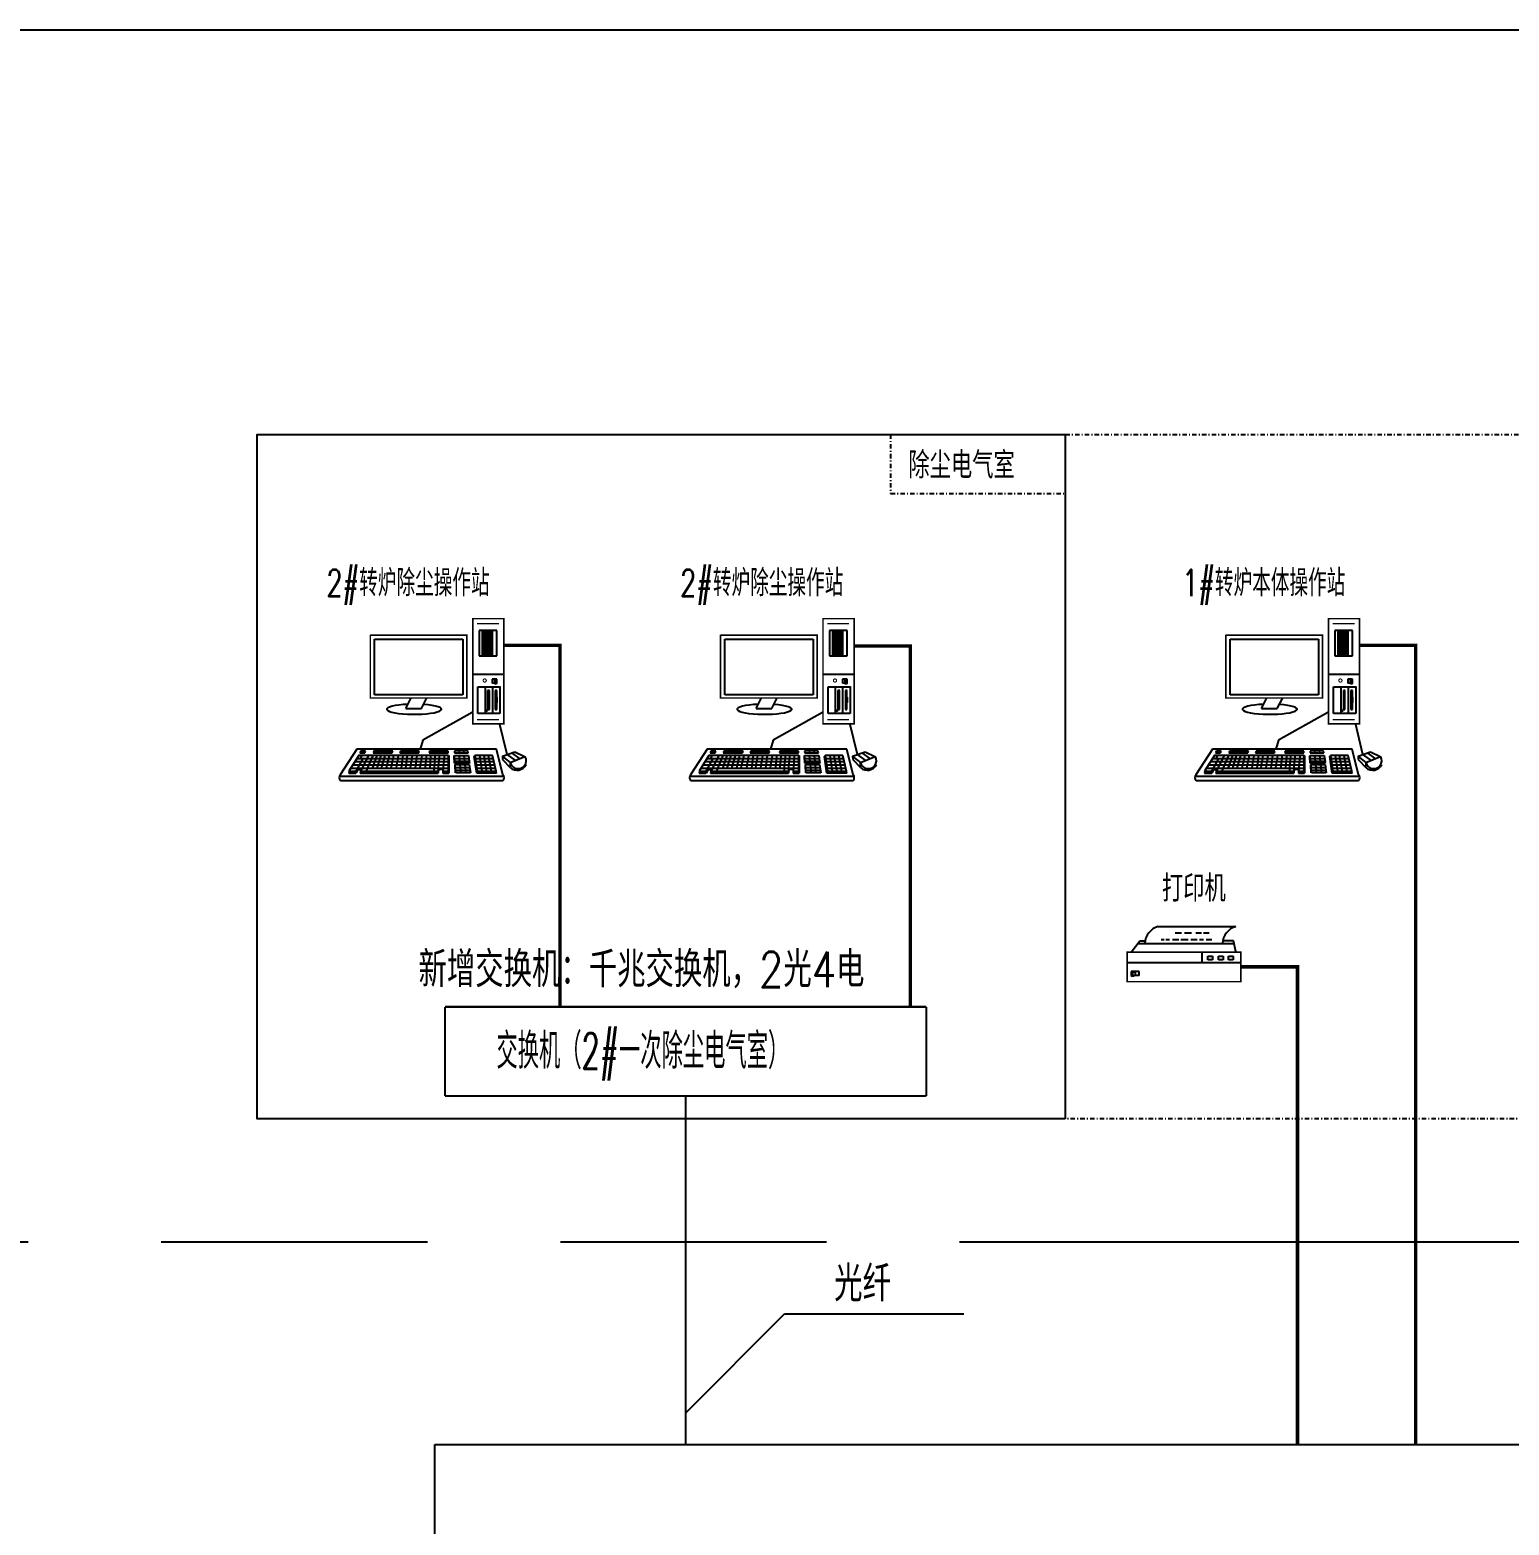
# Model space of a CAD drawing. Extents: x 3579 to 5426, y 430 to 1024.
# Drawn here: x 4488.5 to 4655.3, y 855.4 to 1023.9 of the extents above; entities that cross this region are included whole.
import ezdxf

# ---------------------------------------------------------------- set-up
doc = ezdxf.new("R2010")
doc.units = 0
doc.linetypes.add('AM_ISO09W050', pattern=[22.5, 12, -1.5, 3, -1.5, 3, -1.5])
doc.linetypes.add('DASHDOT', pattern=[1, 0.5, -0.25, 0, -0.25])
doc.layers.get('0').update_dxf_attribs({"linetype": 'CONTINUOUS'})
doc.layers.add('TKB', color=7, linetype='CONTINUOUS')
doc.styles.add('HZB', font='txtB', dxfattribs={"width": 0.8, "bigfont": 'HzTxtB'})

msp = doc.modelspace()

# ---------------------------------------------------------------- linework, layer by layer
at = {"linetype": 'DASHDOT'}
for p, q in [((4585.55, 978.32), (4585.55, 971.65)), ((4605.25, 978.32), (4891.24, 978.37)), ((4605.25, 978.32), (4605.25, 901.17)), ((4585.55, 971.65), (4605.25, 971.65)), ((4891.24, 901.17), (4605.25, 901.17))]:
    msp.add_line(p, q, dxfattribs=at)
for p, q in [((4539.17, 956.22), (4539.17, 953.37)), ((4541.16, 956.22), (4539.17, 956.22)), ((4539.54, 953.37), (4539.54, 956.22)), ((4539.71, 953.37), (4539.71, 956.22)), ((4539.87, 953.37), (4539.87, 956.22)), ((4540.03, 953.37), (4540.03, 956.22)), ((4540.19, 953.37), (4540.19, 956.22)), ((4540.33, 953.37), (4540.33, 956.22)), ((4540.49, 953.37), (4540.49, 956.22)), ((4540.68, 953.37), (4540.68, 956.22)), ((4541.16, 953.37), (4541.16, 956.22)), ((4578.66, 956.22), (4578.66, 953.37)), ((4580.65, 956.22), (4578.66, 956.22)), ((4579.03, 953.37), (4579.03, 956.22)), ((4579.2, 953.37), (4579.2, 956.22)), ((4579.36, 953.37), (4579.36, 956.22)), ((4579.52, 953.37), (4579.52, 956.22)), ((4579.68, 953.37), (4579.68, 956.22)), ((4579.82, 953.37), (4579.82, 956.22)), ((4579.98, 953.37), (4579.98, 956.22)), ((4580.17, 953.37), (4580.17, 956.22)), ((4580.65, 953.37), (4580.65, 956.22)), ((4635.65, 956.22), (4635.65, 953.37)), ((4637.64, 956.22), (4635.65, 956.22)), ((4636.02, 953.37), (4636.02, 956.22)), ((4636.18, 953.37), (4636.18, 956.22)), ((4636.34, 953.37), (4636.34, 956.22)), ((4636.5, 953.37), (4636.5, 956.22)), ((4636.67, 953.37), (4636.67, 956.22)), ((4636.8, 953.37), (4636.8, 956.22)), ((4636.97, 953.37), (4636.97, 956.22)), ((4637.15, 953.37), (4637.15, 956.22)), ((4637.64, 953.37), (4637.64, 956.22)), ((4527.37, 955.26), (4537.32, 955.26)), ((4527.37, 948.97), (4527.37, 955.26)), ((4537.32, 955.26), (4537.32, 948.97)), ((4566.86, 955.26), (4576.81, 955.26)), ((4566.86, 948.97), (4566.86, 955.26)), ((4576.81, 955.26), (4576.81, 948.97)), ((4623.85, 955.26), (4633.79, 955.26)), ((4623.85, 948.97), (4623.85, 955.26)), ((4633.79, 955.26), (4633.79, 948.97)), ((4539.17, 953.37), (4541.16, 953.37)), ((4578.66, 953.37), (4580.65, 953.37)), ((4635.65, 953.37), (4637.64, 953.37)), ((4541.94, 951.26), (4538.44, 951.26)), ((4541.16, 950.75), (4540.63, 950.75)), ((4540.63, 950.75), (4540.63, 950.29)), ((4540.88, 950.72), (4540.63, 950.75)), ((4541.08, 950.64), (4540.88, 950.72)), ((4540.89, 950.72), (4540.89, 950.26)), ((4541.16, 950.75), (4541.08, 950.64)), ((4541.08, 950.64), (4541.08, 950.18)), ((4541.16, 950.29), (4541.16, 950.75)), ((4581.43, 951.26), (4577.93, 951.26)), ((4580.65, 950.75), (4580.12, 950.75)), ((4580.12, 950.75), (4580.12, 950.29)), ((4580.37, 950.72), (4580.12, 950.75)), ((4580.57, 950.64), (4580.37, 950.72)), ((4580.38, 950.72), (4580.38, 950.26)), ((4580.65, 950.75), (4580.57, 950.64)), ((4580.57, 950.64), (4580.57, 950.18)), ((4580.65, 950.29), (4580.65, 950.75)), ((4638.41, 951.26), (4634.91, 951.26)), ((4637.64, 950.75), (4637.11, 950.75)), ((4637.11, 950.75), (4637.11, 950.29)), ((4637.36, 950.72), (4637.11, 950.75)), ((4637.55, 950.64), (4637.36, 950.72)), ((4637.36, 950.72), (4637.36, 950.26)), ((4637.63, 950.75), (4637.55, 950.64)), ((4637.56, 950.64), (4637.56, 950.18)), ((4637.64, 950.29), (4637.64, 950.75)), ((4537.32, 948.97), (4527.37, 948.97)), ((4539.01, 946.88), (4539.01, 949.87)), ((4539.01, 949.87), (4541.53, 949.87)), ((4539.82, 949.87), (4539.82, 946.88)), ((4540.12, 949.45), (4540.12, 947.3)), ((4540.33, 949.45), (4540.12, 949.45)), ((4540.31, 947.3), (4540.31, 949.45)), ((4540.88, 950.26), (4540.63, 950.29)), ((4540.65, 949.85), (4540.65, 946.86)), ((4541.08, 950.18), (4540.88, 950.26)), ((4540.96, 949.45), (4540.96, 947.3)), ((4541.16, 949.45), (4540.96, 949.45)), ((4541.16, 950.29), (4541.08, 950.18)), ((4541.14, 947.3), (4541.14, 949.45)), ((4541.51, 949.92), (4541.51, 946.88)), ((4576.81, 948.97), (4566.86, 948.97)), ((4578.5, 946.88), (4578.5, 949.87)), ((4578.5, 949.87), (4581.02, 949.87)), ((4579.31, 949.87), (4579.31, 946.88)), ((4579.61, 949.45), (4579.61, 947.3)), ((4579.82, 949.45), (4579.61, 949.45)), ((4579.8, 947.3), (4579.8, 949.45)), ((4580.37, 950.26), (4580.12, 950.29)), ((4580.14, 949.85), (4580.14, 946.86)), ((4580.57, 950.18), (4580.37, 950.26)), ((4580.45, 949.45), (4580.45, 947.3)), ((4580.65, 949.45), (4580.45, 949.45)), ((4580.65, 950.29), (4580.57, 950.18)), ((4580.63, 947.3), (4580.63, 949.45)), ((4581, 949.92), (4581, 946.88)), ((4633.79, 948.97), (4623.85, 948.97)), ((4635.49, 946.88), (4635.49, 949.87)), ((4635.49, 949.87), (4638.01, 949.87)), ((4636.3, 949.87), (4636.3, 946.88)), ((4636.6, 949.45), (4636.6, 947.3)), ((4636.8, 949.45), (4636.6, 949.45)), ((4636.78, 947.3), (4636.78, 949.45)), ((4637.36, 950.26), (4637.11, 950.29)), ((4637.13, 949.85), (4637.13, 946.86)), ((4637.55, 950.18), (4637.36, 950.26)), ((4637.43, 949.45), (4637.43, 947.3)), ((4637.64, 949.45), (4637.43, 949.45)), ((4637.63, 950.29), (4637.55, 950.18)), ((4637.62, 947.3), (4637.62, 949.45)), ((4637.99, 949.92), (4637.99, 946.88)), ((4530.89, 947.42), (4531.51, 948.61)), ((4530.89, 947.42), (4532.67, 947.42)), ((4532.67, 947.42), (4533.28, 948.61)), ((4540.12, 947.3), (4540.31, 947.3)), ((4540.96, 947.3), (4541.14, 947.3)), ((4570.38, 947.42), (4571, 948.61)), ((4570.38, 947.42), (4572.16, 947.42)), ((4572.16, 947.42), (4572.77, 948.61)), ((4579.61, 947.3), (4579.8, 947.3)), ((4580.45, 947.3), (4580.63, 947.3)), ((4627.37, 947.42), (4627.98, 948.61)), ((4627.37, 947.42), (4629.14, 947.42)), ((4629.14, 947.42), (4629.76, 948.61)), ((4636.6, 947.3), (4636.78, 947.3)), ((4637.43, 947.3), (4637.62, 947.3)), ((4538.38, 946.97), (4532.81, 943.86)), ((4541.51, 946.88), (4539.01, 946.88)), ((4542.31, 942.23), (4541.47, 945.78)), ((4577.87, 946.97), (4572.3, 943.86)), ((4581, 946.88), (4578.5, 946.88)), ((4581.8, 942.23), (4580.96, 945.78)), ((4634.85, 946.97), (4629.28, 943.86)), ((4637.99, 946.88), (4635.49, 946.88)), ((4638.78, 942.23), (4637.95, 945.78)), ((4525.36, 942.86), (4523.5, 939.93)), ((4541.12, 942.86), (4525.36, 942.86)), ((4525.84, 942.62), (4525.72, 942.42)), ((4525.72, 942.42), (4526.27, 942.42)), ((4526.34, 942.62), (4525.82, 942.62)), ((4526.27, 942.42), (4526.34, 942.62)), ((4527.31, 942.62), (4527.2, 942.42)), ((4527.2, 942.42), (4529.35, 942.42)), ((4529.42, 942.62), (4527.3, 942.62)), ((4527.82, 942.62), (4527.74, 942.41)), ((4528.32, 942.62), (4528.25, 942.42)), ((4528.84, 942.62), (4528.79, 942.41)), ((4529.35, 942.42), (4529.42, 942.62)), ((4530.3, 942.62), (4530.22, 942.42)), ((4530.22, 942.42), (4532.35, 942.42)), ((4532.41, 942.62), (4530.28, 942.62)), ((4530.81, 942.62), (4530.77, 942.41)), ((4531.33, 942.62), (4531.28, 942.42)), ((4531.89, 942.62), (4531.85, 942.41)), ((4532.35, 942.42), (4532.41, 942.62)), ((4532.81, 943.86), (4532.52, 942.86)), ((4533.57, 942.62), (4533.52, 942.42)), ((4533.52, 942.42), (4535.67, 942.42)), ((4535.68, 942.62), (4533.56, 942.62)), ((4534.08, 942.62), (4534.06, 942.41)), ((4534.57, 942.62), (4534.57, 942.42)), ((4535.1, 942.62), (4535.11, 942.41)), ((4535.67, 942.42), (4535.68, 942.62)), ((4537.87, 942.64), (4536.37, 942.64)), ((4536.37, 942.63), (4536.38, 942.43)), ((4536.39, 942.43), (4537.92, 942.43)), ((4536.87, 942.64), (4536.91, 942.44)), ((4537.4, 942.64), (4537.45, 942.43)), ((4537.92, 942.43), (4537.87, 942.64)), ((4541.84, 939.93), (4541.12, 942.86)), ((4541.78, 942.05), (4543.18, 942.53)), ((4542.28, 942.25), (4543.24, 941.55)), ((4542.82, 942.41), (4543.76, 941.77)), ((4543.18, 942.53), (4544.28, 942.03)), ((4564.85, 942.86), (4562.99, 939.93)), ((4580.61, 942.86), (4564.85, 942.86)), ((4565.33, 942.62), (4565.21, 942.42)), ((4565.21, 942.42), (4565.76, 942.42)), ((4565.83, 942.62), (4565.31, 942.62)), ((4565.76, 942.42), (4565.83, 942.62)), ((4566.8, 942.62), (4566.69, 942.42)), ((4566.69, 942.42), (4568.84, 942.42)), ((4568.91, 942.62), (4566.79, 942.62)), ((4567.31, 942.62), (4567.23, 942.41)), ((4567.81, 942.62), (4567.74, 942.42)), ((4568.33, 942.62), (4568.28, 942.41)), ((4568.84, 942.42), (4568.91, 942.62)), ((4569.79, 942.62), (4569.71, 942.42)), ((4569.71, 942.42), (4571.84, 942.42)), ((4571.9, 942.62), (4569.78, 942.62)), ((4570.3, 942.62), (4570.26, 942.41)), ((4570.82, 942.62), (4570.77, 942.42)), ((4571.38, 942.62), (4571.34, 942.41)), ((4571.84, 942.42), (4571.9, 942.62)), ((4572.3, 943.86), (4572.01, 942.86)), ((4573.06, 942.62), (4573.01, 942.42)), ((4573.01, 942.42), (4575.16, 942.42)), ((4575.17, 942.62), (4573.05, 942.62)), ((4573.57, 942.62), (4573.55, 942.41)), ((4574.06, 942.62), (4574.07, 942.42)), ((4574.59, 942.62), (4574.6, 942.41)), ((4575.16, 942.42), (4575.17, 942.62)), ((4577.36, 942.64), (4575.86, 942.64)), ((4575.86, 942.63), (4575.87, 942.43)), ((4575.88, 942.43), (4577.41, 942.43)), ((4576.37, 942.64), (4576.4, 942.44)), ((4576.9, 942.64), (4576.94, 942.43)), ((4577.41, 942.43), (4577.36, 942.64)), ((4581.33, 939.93), (4580.61, 942.86)), ((4581.27, 942.05), (4582.67, 942.53)), ((4581.77, 942.25), (4582.73, 941.55)), ((4582.31, 942.41), (4583.25, 941.77)), ((4582.67, 942.53), (4583.77, 942.03)), ((4621.83, 942.86), (4619.97, 939.93)), ((4637.6, 942.86), (4621.83, 942.86)), ((4622.31, 942.62), (4622.2, 942.42)), ((4622.2, 942.42), (4622.74, 942.42)), ((4622.81, 942.62), (4622.3, 942.62)), ((4622.74, 942.42), (4622.81, 942.62)), ((4623.79, 942.62), (4623.67, 942.42)), ((4623.67, 942.42), (4625.83, 942.42)), ((4625.9, 942.62), (4623.78, 942.62)), ((4624.3, 942.62), (4624.22, 942.41)), ((4624.79, 942.62), (4624.73, 942.42)), ((4625.32, 942.62), (4625.26, 942.41)), ((4625.83, 942.42), (4625.9, 942.62)), ((4626.77, 942.62), (4626.7, 942.42)), ((4626.7, 942.42), (4628.82, 942.42)), ((4628.88, 942.62), (4626.76, 942.62)), ((4627.28, 942.62), (4627.24, 942.41)), ((4627.8, 942.62), (4627.75, 942.42)), ((4628.37, 942.62), (4628.33, 942.41)), ((4628.82, 942.42), (4628.88, 942.62)), ((4629.28, 943.86), (4628.99, 942.86)), ((4630.05, 942.62), (4629.99, 942.42)), ((4629.99, 942.42), (4632.15, 942.42)), ((4632.15, 942.62), (4630.03, 942.62)), ((4630.56, 942.62), (4630.54, 942.41)), ((4631.05, 942.62), (4631.05, 942.42)), ((4631.57, 942.62), (4631.58, 942.41)), ((4632.15, 942.42), (4632.15, 942.62)), ((4632.84, 942.63), (4632.86, 942.43)), ((4634.34, 942.64), (4632.85, 942.64)), ((4632.86, 942.43), (4634.4, 942.43)), ((4633.35, 942.64), (4633.38, 942.44)), ((4633.88, 942.64), (4633.92, 942.43)), ((4634.4, 942.43), (4634.34, 942.64)), ((4638.31, 939.93), (4637.6, 942.86)), ((4638.26, 942.05), (4639.66, 942.53)), ((4638.76, 942.25), (4639.72, 941.55)), ((4639.3, 942.41), (4640.24, 941.77)), ((4639.66, 942.53), (4640.76, 942.03)), ((4525.58, 942.14), (4524.48, 940.36)), ((4524.69, 940.71), (4535.72, 940.71)), ((4524.9, 941.09), (4535.72, 941.09)), ((4525.16, 941.45), (4535.72, 941.45)), ((4526.03, 941.8), (4525.24, 940.36)), ((4525.48, 940.55), (4525.27, 940.15)), ((4525.37, 941.79), (4535.72, 941.79)), ((4525.44, 940.72), (4525.48, 940.55)), ((4525.48, 940.55), (4525.89, 940.55)), ((4535.72, 942.14), (4525.55, 942.14)), ((4525.79, 941.8), (4525.96, 942.14)), ((4526.68, 942.14), (4525.79, 940.36)), ((4526.55, 940.67), (4526.43, 940.37)), ((4527.16, 942.14), (4526.55, 940.67)), ((4527.61, 942.11), (4527.1, 940.67)), ((4528.06, 942.11), (4527.61, 940.7)), ((4528.54, 942.14), (4528.13, 940.7)), ((4529.02, 942.14), (4528.68, 940.7)), ((4529.5, 942.14), (4529.19, 940.7)), ((4530.02, 942.14), (4529.81, 940.74)), ((4530.56, 942.14), (4530.36, 940.74)), ((4531.05, 942.14), (4530.84, 940.74)), ((4531.6, 942.14), (4531.39, 940.74)), ((4532.14, 942.14), (4531.94, 940.74)), ((4532.69, 942.14), (4532.49, 940.74)), ((4533.18, 942.14), (4533.07, 940.7)), ((4533.69, 942.13), (4533.59, 940.69)), ((4534.07, 940.69), (4534.01, 940.16)), ((4534.17, 942.13), (4534.07, 940.69)), ((4534.55, 940.69), (4534.54, 940.36)), ((4534.65, 942.13), (4534.55, 940.69)), ((4534.6, 940.59), (4534.55, 940.71)), ((4534.59, 940.59), (4534.55, 940.15)), ((4534.59, 940.59), (4535.09, 940.59)), ((4535.1, 940.69), (4535.08, 940.36)), ((4535.2, 942.13), (4535.1, 940.69)), ((4535.72, 942.14), (4535.78, 942.04)), ((4535.72, 940.36), (4535.72, 942.14)), ((4535.79, 941.97), (4535.79, 942.07)), ((4535.79, 940.15), (4535.79, 941.97)), ((4536.35, 942.06), (4536.37, 942.14)), ((4536.38, 941.26), (4536.35, 942.06)), ((4536.42, 941.46), (4536.37, 942.14)), ((4536.37, 942.14), (4537.95, 942.14)), ((4536.39, 941.26), (4536.42, 941.43)), ((4538.07, 941.26), (4536.39, 941.26)), ((4536.42, 941.8), (4537.98, 941.8)), ((4538.05, 941.46), (4536.42, 941.46)), ((4536.45, 941.03), (4536.48, 941.11)), ((4536.51, 940.19), (4536.45, 941.03)), ((4536.51, 940.43), (4536.47, 941.11)), ((4536.47, 941.11), (4538.05, 941.11)), ((4536.51, 940.77), (4538.09, 940.77)), ((4536.89, 942.14), (4536.95, 941.46)), ((4536.95, 941.45), (4536.95, 941.26)), ((4536.99, 941.11), (4537.06, 940.43)), ((4537.44, 942.14), (4537.5, 941.46)), ((4537.51, 941.45), (4537.5, 941.26)), ((4537.54, 941.11), (4537.61, 940.43)), ((4537.95, 942.14), (4538.05, 941.46)), ((4538.05, 941.46), (4538.07, 941.26)), ((4538.05, 941.11), (4538.16, 940.43)), ((4538.6, 942), (4538.67, 942.14)), ((4538.88, 940.15), (4538.6, 942)), ((4538.72, 941.8), (4538.65, 941.67)), ((4540.66, 942.14), (4538.67, 942.14)), ((4538.67, 942.11), (4538.95, 940.36)), ((4538.77, 941.46), (4538.7, 941.32)), ((4538.74, 941.8), (4540.77, 941.8)), ((4538.83, 941.08), (4538.76, 940.94)), ((4538.77, 941.46), (4540.84, 941.46)), ((4538.89, 940.7), (4538.81, 940.58)), ((4538.84, 941.08), (4540.9, 941.08)), ((4538.88, 940.7), (4540.97, 940.7)), ((4539.19, 942.14), (4539.46, 940.36)), ((4539.67, 942.14), (4539.98, 940.36)), ((4540.18, 942.14), (4540.53, 940.36)), ((4541.08, 940.36), (4540.66, 942.14)), ((4541.78, 942.05), (4541.8, 941.69)), ((4541.78, 942.03), (4542.66, 941.33)), ((4541.8, 941.69), (4542.66, 940.77)), ((4542.66, 941.33), (4544.32, 942.01)), ((4542.66, 940.77), (4542.68, 941.31)), ((4544.28, 942.03), (4544.36, 941.98)), ((4565.07, 942.14), (4563.98, 940.36)), ((4564.18, 940.71), (4575.21, 940.71)), ((4564.39, 941.09), (4575.21, 941.09)), ((4564.65, 941.45), (4575.21, 941.45)), ((4565.52, 941.8), (4564.73, 940.36)), ((4564.97, 940.55), (4564.76, 940.15)), ((4564.86, 941.79), (4575.21, 941.79)), ((4564.93, 940.72), (4564.97, 940.55)), ((4564.97, 940.55), (4565.38, 940.55)), ((4575.21, 942.14), (4565.04, 942.14)), ((4565.28, 941.8), (4565.45, 942.14)), ((4566.17, 942.14), (4565.28, 940.36)), ((4566.04, 940.67), (4565.92, 940.37)), ((4566.65, 942.14), (4566.04, 940.67)), ((4567.1, 942.11), (4566.59, 940.67)), ((4567.55, 942.11), (4567.1, 940.7)), ((4568.03, 942.14), (4567.62, 940.7)), ((4568.51, 942.14), (4568.17, 940.7)), ((4568.99, 942.14), (4568.68, 940.7)), ((4569.51, 942.14), (4569.3, 940.74)), ((4570.06, 942.14), (4569.85, 940.74)), ((4570.54, 942.14), (4570.33, 940.74)), ((4571.09, 942.14), (4570.88, 940.74)), ((4571.64, 942.14), (4571.43, 940.74)), ((4572.19, 942.14), (4571.98, 940.74)), ((4572.67, 942.14), (4572.56, 940.7)), ((4573.18, 942.13), (4573.08, 940.69)), ((4573.56, 940.69), (4573.5, 940.16)), ((4573.66, 942.13), (4573.56, 940.69)), ((4574.04, 940.69), (4574.03, 940.36)), ((4574.14, 942.13), (4574.04, 940.69)), ((4574.09, 940.59), (4574.04, 940.71)), ((4574.08, 940.59), (4574.04, 940.15)), ((4574.08, 940.59), (4574.58, 940.59)), ((4574.59, 940.69), (4574.57, 940.36)), ((4574.69, 942.13), (4574.59, 940.69)), ((4575.21, 942.14), (4575.27, 942.04)), ((4575.21, 940.36), (4575.21, 942.14)), ((4575.28, 941.97), (4575.28, 942.07)), ((4575.28, 940.15), (4575.28, 941.97)), ((4575.84, 942.06), (4575.86, 942.14)), ((4575.87, 941.26), (4575.84, 942.06)), ((4575.91, 941.46), (4575.86, 942.14)), ((4575.86, 942.14), (4577.44, 942.14)), ((4575.88, 941.26), (4575.91, 941.43)), ((4577.56, 941.26), (4575.88, 941.26)), ((4575.91, 941.8), (4577.48, 941.8)), ((4577.54, 941.46), (4575.91, 941.46)), ((4575.94, 941.03), (4575.97, 941.11)), ((4576, 940.19), (4575.94, 941.03)), ((4576, 940.43), (4575.96, 941.11)), ((4575.96, 941.11), (4577.54, 941.11)), ((4576, 940.77), (4577.58, 940.77)), ((4576.38, 942.14), (4576.44, 941.46)), ((4576.44, 941.45), (4576.44, 941.26)), ((4576.48, 941.11), (4576.55, 940.43)), ((4576.93, 942.14), (4576.99, 941.46)), ((4577, 941.45), (4576.99, 941.26)), ((4577.03, 941.11), (4577.1, 940.43)), ((4577.44, 942.14), (4577.54, 941.46)), ((4577.54, 941.46), (4577.56, 941.26)), ((4577.54, 941.11), (4577.65, 940.43)), ((4578.09, 942), (4578.16, 942.14)), ((4578.37, 940.15), (4578.09, 942)), ((4578.21, 941.8), (4578.14, 941.67)), ((4580.15, 942.14), (4578.16, 942.14)), ((4578.16, 942.11), (4578.44, 940.36)), ((4578.26, 941.46), (4578.19, 941.32)), ((4578.23, 941.8), (4580.26, 941.8)), ((4578.32, 941.08), (4578.25, 940.94)), ((4578.27, 941.46), (4580.33, 941.46)), ((4578.38, 940.7), (4578.3, 940.58)), ((4578.33, 941.08), (4580.39, 941.08)), ((4578.37, 940.7), (4580.46, 940.7)), ((4578.68, 942.14), (4578.95, 940.36)), ((4579.16, 942.14), (4579.47, 940.36)), ((4579.67, 942.14), (4580.02, 940.36)), ((4580.57, 940.36), (4580.15, 942.14)), ((4581.27, 942.05), (4581.29, 941.69)), ((4581.27, 942.03), (4582.15, 941.33)), ((4581.29, 941.69), (4582.15, 940.77)), ((4582.15, 941.33), (4583.81, 942.01)), ((4582.15, 940.77), (4582.17, 941.31)), ((4583.77, 942.03), (4583.85, 941.98)), ((4622.06, 942.14), (4620.96, 940.36)), ((4621.17, 940.71), (4632.19, 940.71)), ((4621.37, 941.09), (4632.19, 941.09)), ((4621.63, 941.45), (4632.19, 941.45)), ((4622.51, 941.8), (4621.72, 940.36)), ((4621.96, 940.55), (4621.75, 940.15)), ((4621.85, 941.79), (4632.19, 941.79)), ((4621.92, 940.72), (4621.96, 940.55)), ((4621.95, 940.55), (4622.37, 940.55)), ((4632.19, 942.14), (4622.02, 942.14)), ((4622.26, 941.8), (4622.44, 942.14)), ((4623.16, 942.14), (4622.26, 940.36)), ((4623.02, 940.67), (4622.91, 940.37)), ((4623.64, 942.14), (4623.02, 940.67)), ((4624.09, 942.11), (4623.57, 940.67)), ((4624.53, 942.11), (4624.09, 940.7)), ((4625.01, 942.14), (4624.6, 940.7)), ((4625.49, 942.14), (4625.15, 940.7)), ((4625.97, 942.14), (4625.67, 940.7)), ((4626.49, 942.14), (4626.28, 940.74)), ((4627.04, 942.14), (4626.83, 940.74)), ((4627.52, 942.14), (4627.31, 940.74)), ((4628.07, 942.14), (4627.86, 940.74)), ((4628.62, 942.14), (4628.41, 940.74)), ((4629.17, 942.14), (4628.96, 940.74)), ((4629.65, 942.14), (4629.55, 940.7)), ((4630.17, 942.13), (4630.06, 940.69)), ((4630.54, 940.69), (4630.49, 940.16)), ((4630.65, 942.13), (4630.54, 940.69)), ((4631.02, 940.69), (4631.01, 940.36)), ((4631.13, 942.13), (4631.02, 940.69)), ((4631.07, 940.59), (4631.02, 940.15)), ((4631.07, 940.59), (4631.03, 940.71)), ((4631.07, 940.59), (4631.57, 940.59)), ((4631.57, 940.69), (4631.55, 940.36)), ((4631.68, 942.13), (4631.57, 940.69)), ((4632.19, 942.14), (4632.25, 942.04)), ((4632.19, 940.36), (4632.19, 942.14)), ((4632.26, 941.97), (4632.26, 942.07)), ((4632.26, 940.15), (4632.26, 941.97)), ((4632.82, 942.06), (4632.84, 942.14)), ((4632.86, 941.26), (4632.82, 942.06)), ((4632.89, 941.46), (4632.84, 942.14)), ((4632.84, 942.14), (4634.42, 942.14)), ((4632.87, 941.26), (4632.89, 941.43)), ((4634.54, 941.26), (4632.87, 941.26)), ((4632.89, 941.8), (4634.46, 941.8)), ((4634.53, 941.46), (4632.89, 941.46)), ((4632.98, 940.19), (4632.92, 941.03)), ((4632.93, 941.03), (4632.95, 941.11)), ((4632.98, 940.43), (4632.95, 941.11)), ((4632.95, 941.11), (4634.53, 941.11)), ((4632.98, 940.77), (4634.56, 940.77)), ((4633.36, 942.14), (4633.43, 941.46)), ((4633.43, 941.45), (4633.43, 941.26)), ((4633.46, 941.11), (4633.53, 940.43)), ((4633.91, 942.14), (4633.98, 941.46)), ((4633.98, 941.45), (4633.97, 941.26)), ((4634.01, 941.11), (4634.08, 940.43)), ((4634.42, 942.14), (4634.53, 941.46)), ((4634.52, 941.46), (4634.54, 941.26)), ((4634.53, 941.11), (4634.63, 940.43)), ((4635.08, 942), (4635.15, 942.14)), ((4635.35, 940.15), (4635.08, 942)), ((4635.2, 941.8), (4635.13, 941.67)), ((4637.14, 942.14), (4635.15, 942.14)), ((4635.15, 942.11), (4635.42, 940.36)), ((4635.24, 941.46), (4635.18, 941.32)), ((4635.21, 941.8), (4637.24, 941.8)), ((4635.31, 941.08), (4635.23, 940.94)), ((4635.25, 941.46), (4637.31, 941.46)), ((4635.36, 940.7), (4635.28, 940.58)), ((4635.32, 941.08), (4637.38, 941.08)), ((4635.35, 940.7), (4637.45, 940.7)), ((4635.66, 942.14), (4635.94, 940.36)), ((4636.14, 942.14), (4636.45, 940.36)), ((4636.66, 942.14), (4637, 940.36)), ((4637.55, 940.36), (4637.14, 942.14)), ((4638.26, 942.05), (4638.28, 941.69)), ((4638.26, 942.03), (4639.14, 941.33)), ((4638.28, 941.69), (4639.14, 940.77)), ((4639.14, 941.33), (4640.8, 942.01)), ((4639.14, 940.77), (4639.16, 941.31)), ((4640.76, 942.03), (4640.83, 941.98)), ((4523.5, 939.79), (4541.84, 939.79)), ((4523.51, 939.32), (4541.83, 939.32)), ((4524.5, 940.36), (4524.46, 940.15)), ((4524.48, 940.36), (4525.24, 940.36)), ((4524.48, 940.15), (4525.27, 940.15)), ((4525.27, 940.15), (4525.24, 940.36)), ((4525.78, 940.35), (4525.74, 940.15)), ((4525.74, 940.15), (4525.8, 940.15)), ((4525.79, 940.36), (4534.54, 940.36)), ((4525.79, 940.15), (4534.55, 940.15)), ((4526.44, 940.35), (4526.43, 940.15)), ((4534.55, 940.15), (4534.53, 940.36)), ((4535.08, 940.36), (4535.06, 940.15)), ((4535.07, 940.15), (4535.75, 940.15)), ((4535.09, 940.36), (4535.72, 940.36)), ((4535.72, 940.36), (4535.74, 940.15)), ((4538.16, 940.43), (4536.51, 940.43)), ((4536.52, 940.19), (4536.52, 940.4)), ((4538.19, 940.19), (4536.52, 940.19)), ((4537.05, 940.43), (4537.08, 940.19)), ((4537.61, 940.43), (4537.62, 940.19)), ((4538.15, 940.43), (4538.19, 940.19)), ((4538.95, 940.36), (4538.88, 940.15)), ((4541.11, 940.15), (4538.88, 940.15)), ((4538.95, 940.36), (4541.08, 940.36)), ((4539.46, 940.35), (4539.46, 940.15)), ((4539.97, 940.36), (4539.98, 940.15)), ((4540.52, 940.36), (4540.56, 940.15)), ((4541.11, 940.15), (4541.08, 940.36)), ((4562.99, 939.79), (4581.33, 939.79)), ((4563, 939.32), (4581.32, 939.32)), ((4563.99, 940.36), (4563.95, 940.15)), ((4563.98, 940.36), (4564.73, 940.36)), ((4563.98, 940.15), (4564.77, 940.15)), ((4564.77, 940.15), (4564.73, 940.36)), ((4565.27, 940.35), (4565.23, 940.15)), ((4565.23, 940.15), (4565.29, 940.15)), ((4565.28, 940.36), (4574.03, 940.36)), ((4565.28, 940.15), (4574.04, 940.15)), ((4565.93, 940.35), (4565.92, 940.15)), ((4574.04, 940.15), (4574.02, 940.36)), ((4574.57, 940.36), (4574.55, 940.15)), ((4574.56, 940.15), (4575.24, 940.15)), ((4574.58, 940.36), (4575.21, 940.36)), ((4575.21, 940.36), (4575.23, 940.15)), ((4577.65, 940.43), (4576, 940.43)), ((4576.01, 940.19), (4576.01, 940.4)), ((4577.68, 940.19), (4576.01, 940.19)), ((4576.54, 940.43), (4576.57, 940.19)), ((4577.1, 940.43), (4577.11, 940.19)), ((4577.64, 940.43), (4577.68, 940.19)), ((4578.44, 940.36), (4578.37, 940.15)), ((4580.6, 940.15), (4578.37, 940.15)), ((4578.44, 940.36), (4580.57, 940.36)), ((4578.95, 940.35), (4578.95, 940.15)), ((4579.46, 940.36), (4579.47, 940.15)), ((4580.02, 940.36), (4580.05, 940.15)), ((4580.6, 940.15), (4580.57, 940.36)), ((4619.97, 939.79), (4638.31, 939.79)), ((4619.99, 939.32), (4638.31, 939.32)), ((4620.97, 940.36), (4620.94, 940.15)), ((4620.96, 940.36), (4621.72, 940.36)), ((4620.96, 940.15), (4621.75, 940.15)), ((4621.75, 940.15), (4621.72, 940.36)), ((4622.26, 940.35), (4622.22, 940.15)), ((4622.22, 940.15), (4622.27, 940.15)), ((4622.26, 940.36), (4631.01, 940.36)), ((4622.26, 940.15), (4631.02, 940.15)), ((4622.92, 940.35), (4622.9, 940.15)), ((4631.02, 940.15), (4631.01, 940.36)), ((4631.55, 940.36), (4631.54, 940.15)), ((4631.54, 940.15), (4632.23, 940.15)), ((4631.56, 940.36), (4632.19, 940.36)), ((4632.19, 940.36), (4632.22, 940.15)), ((4634.63, 940.43), (4632.98, 940.43)), ((4632.99, 940.19), (4632.99, 940.4)), ((4634.66, 940.19), (4632.99, 940.19)), ((4633.53, 940.43), (4633.55, 940.19)), ((4634.08, 940.43), (4634.1, 940.19)), ((4634.62, 940.43), (4634.66, 940.19)), ((4635.42, 940.36), (4635.35, 940.15)), ((4637.59, 940.15), (4635.35, 940.15)), ((4635.42, 940.36), (4637.55, 940.36)), ((4635.93, 940.35), (4635.94, 940.15)), ((4636.45, 940.36), (4636.45, 940.15)), ((4637, 940.36), (4637.03, 940.15)), ((4637.59, 940.15), (4637.56, 940.36)), ((4534.18, 864.45), (5020.84, 864.45)), ((4534.18, 854.4), (4534.18, 864.45))]:
    msp.add_line(p, q)
at = {"color": 0}
for p, q in [((4615.73, 922.85), (4624.47, 922.85)), ((4617.65, 922.15), (4618.36, 922.15)), ((4618.69, 922.15), (4619.47, 922.15)), ((4619.98, 922.15), (4620.6, 922.15)), ((4620.84, 922.15), (4621.45, 922.15)), ((4612.69, 919.97), (4613.64, 921.25)), ((4613.44, 920.92), (4624.3, 920.92)), ((4613.64, 921.25), (4614.28, 921.25)), ((4616.04, 921.37), (4616.39, 921.37)), ((4616.57, 921.37), (4616.99, 921.37)), ((4617.32, 921.37), (4618.03, 921.37)), ((4618.29, 921.37), (4619.09, 921.37)), ((4619.4, 921.37), (4620.13, 921.37)), ((4620.36, 921.37), (4620.84, 921.37)), ((4621.13, 921.37), (4621.78, 921.37)), ((4624.23, 921.25), (4623.04, 921.25)), ((4624.47, 920.05), (4624.23, 921.25)), ((4612.29, 918.78), (4625.03, 918.78)), ((4620.64, 919.93), (4620.64, 918.78)), ((4621.33, 919.49), (4621.84, 919.49)), ((4621.33, 919.09), (4621.33, 919.49)), ((4621.84, 919.09), (4621.33, 919.09)), ((4621.84, 919.49), (4621.84, 919.09)), ((4622.53, 919.09), (4622.53, 919.49)), ((4622.53, 919.49), (4623.04, 919.49)), ((4623.04, 919.09), (4622.53, 919.09)), ((4623.04, 919.49), (4623.04, 919.09)), ((4623.66, 919.49), (4624.18, 919.49)), ((4623.66, 919.09), (4623.66, 919.49)), ((4624.18, 919.09), (4623.66, 919.09)), ((4624.18, 919.49), (4624.18, 919.09)), ((4612.67, 917.79), (4612.67, 917.33)), ((4613.58, 917.79), (4612.67, 917.79)), ((4612.81, 917.65), (4612.68, 917.79)), ((4612.81, 917.21), (4612.68, 917.34)), ((4613.13, 917.76), (4612.81, 917.65)), ((4612.81, 917.65), (4612.81, 917.21)), ((4613.13, 917.31), (4612.81, 917.21)), ((4613.58, 917.78), (4613.13, 917.76)), ((4613.13, 917.76), (4613.13, 917.31)), ((4613.58, 917.33), (4613.13, 917.31)), ((4613.58, 917.33), (4613.58, 917.79))]:
    msp.add_line(p, q, dxfattribs=at)
at = {"linetype": 'ByBlock', "const_width": 0.18}
for points in [[(4541.94, 957.63), (4541.94, 945.69), (4538.92, 945.69), (4538.44, 945.69), (4538.44, 957.55), (4542.02, 957.55)], [(4581.43, 957.63), (4581.43, 945.69), (4578.41, 945.69), (4577.93, 945.69), (4577.93, 957.55), (4581.51, 957.55)], [(4638.41, 957.63), (4638.41, 945.69), (4635.39, 945.69), (4634.91, 945.69), (4634.91, 957.55), (4638.49, 957.55)], [(4526.89, 955.76), (4526.89, 948.61), (4537.77, 948.61), (4537.77, 955.68), (4526.89, 955.68)], [(4541.38, 956.99), (4538.92, 956.99)], [(4566.38, 955.76), (4566.38, 948.61), (4577.26, 948.61), (4577.26, 955.68), (4566.38, 955.68)], [(4580.87, 956.99), (4578.41, 956.99)], [(4623.36, 955.76), (4623.36, 948.61), (4634.25, 948.61), (4634.25, 955.68), (4623.36, 955.68)], [(4637.86, 956.99), (4635.39, 956.99)], [(4541.19, 948.71), (4541.19, 948.08)], [(4580.68, 948.71), (4580.68, 948.08)], [(4637.66, 948.71), (4637.66, 948.08)], [(4541.38, 946.17), (4538.92, 946.17)], [(4580.87, 946.17), (4578.41, 946.17)], [(4637.86, 946.17), (4635.39, 946.17)]]:
    msp.add_lwpolyline(points, dxfattribs=at)
at = {"color": 6, "linetype": 'AM_ISO09W050', "ltscale": 0.8, "const_width": 0.4}
for points in [[(4541.94, 954.55), (4548.28, 954.55), (4548.28, 913.79)], [(4581.43, 954.47), (4587.77, 954.47), (4587.77, 913.79)], [(4638.41, 954.55), (4644.75, 954.55), (4644.75, 864.45)], [(4625.03, 918.3), (4631.43, 918.3), (4631.43, 864.45)]]:
    msp.add_lwpolyline(points, dxfattribs=at)
at = {"const_width": 0.12}
for points in [[(4539.79, 950.76, 1), (4539.79, 950.4, 1)], [(4579.28, 950.76, 1), (4579.28, 950.4, 1)], [(4636.27, 950.76, 1), (4636.27, 950.4, 1)]]:
    msp.add_lwpolyline(points, format="xyb", close=True, dxfattribs=at)
at = {"color": 0, "linetype": 'ByBlock', "const_width": 0.18}
msp.add_lwpolyline([(4612.21, 920.05), (4612.21, 916.63), (4625.03, 916.63), (4625.03, 919.97), (4612.21, 919.97)], dxfattribs=at)
at = {"const_width": 0.24}
for points in [[(4535.31, 913.79), (4589.57, 913.79)], [(4535.31, 903.74), (4535.31, 913.79)], [(4589.57, 913.79), (4589.57, 903.74)], [(4535.31, 903.74), (4589.57, 903.74)]]:
    msp.add_lwpolyline(points, dxfattribs=at)
at = {"color": 2, "const_width": 0.24}
msp.add_lwpolyline([(4562.44, 903.74), (4562.44, 864.45)], dxfattribs=at)
for centre in [(4539.98, 947.18), (4579.47, 947.18), (4636.46, 947.18)]:
    msp.add_circle(centre, 0.0694)
for centre, radius, start, end in [((4543.55, 941.56), 0.914, 193.8223, 27.5762), ((4543.43, 941.61), 1.14, 228.858, 333.5532), ((4583.04, 941.56), 0.914, 193.8223, 27.5762), ((4582.93, 941.61), 1.14, 228.858, 333.5532), ((4640.02, 941.56), 0.914, 193.8223, 27.5762), ((4639.91, 941.61), 1.14, 228.858, 333.5532), ((4523.87, 939.64), 0.477, 138.0474, 222.2392), ((4541.49, 939.64), 0.477, 317.7608, 41.9526), ((4563.36, 939.64), 0.477, 138.0474, 222.2392), ((4580.98, 939.64), 0.477, 317.7608, 41.9526), ((4620.34, 939.64), 0.477, 138.0474, 222.2392), ((4637.96, 939.64), 0.477, 317.7608, 41.9526)]:
    msp.add_arc(centre, radius, start, end)
at = {"color": 0}
for centre in [(4616.27, 920.85), (4625.03, 920.85)]:
    msp.add_arc(centre, 2.07, 105.086, 177.7122, dxfattribs=at)
for centre in [(4531.83, 947.34), (4571.32, 947.34), (4628.3, 947.34)]:
    msp.add_ellipse(centre, major_axis=(-3.08, 0), ratio=0.183532, start_param=-1.344982, end_param=4.357445)
at = {"layer": 'TKB', "color": 2}
for p, q in [((4562.44, 868), (4573.6, 879.18)), ((4573.6, 879.18), (4593.81, 879.18))]:
    msp.add_line(p, q, dxfattribs=at)
at = {"layer": 'TKB', "color": 0}
for points in [[(3578.87, 1023.92), (5425.86, 1023.92), (5425.86, 429.92), (3578.87, 429.92)], [(4605.25, 901.17), (4514.12, 901.17), (4514.12, 978.32), (4605.25, 978.32)]]:
    msp.add_lwpolyline(points, close=True, dxfattribs=at)
at = {"layer": 'TKB', "color": 0, "linetype": 'AM_ISO09W050', "ltscale": 10}
msp.add_lwpolyline([(3603.98, 589.06), (5388.32, 589.06), (5388.32, 887.26), (3603.98, 887.26)], close=True, dxfattribs=at)

# ---------------------------------------------------------------- texts
at = {"color": 0, "style": 'HZB', "width": 0.7}
for s, p in [('2#转炉除尘操作站', (4521.95, 960.08)), ('2#转炉除尘操作站', (4561.83, 960.08)), ('1#转炉本体操作站', (4618.43, 960.08))]:
    msp.add_text(s, height=3, dxfattribs=at).set_placement(p)
at = {"color": 1, "style": 'HZB', "width": 0.8}
msp.add_text('新增交换机：千兆交换机，2光4电', height=4, dxfattribs=at).set_placement((4532.32, 916.01))
at = {"color": 4, "style": 'HZB', "width": 0.6}
msp.add_text('交换机（2#一次除尘电气室）', height=4, dxfattribs=at).set_placement((4541.11, 906.82))
at = {"color": 2, "style": 'HZB', "width": 0.8}
msp.add_text('光纤', height=4, dxfattribs=at).set_placement((4579.19, 880.59))
at = {"char_height": 3, "width": 20.8843, "attachment_point": 1, "style": 'HZB'}
for s, insert in [('除尘电气室', (4587.55, 976.36)), ('打印机', (4616.14, 928.64))]:
    msp.add_mtext(s, dxfattribs=dict(at, insert=insert))

doc.saveas('drawing.dxf')
